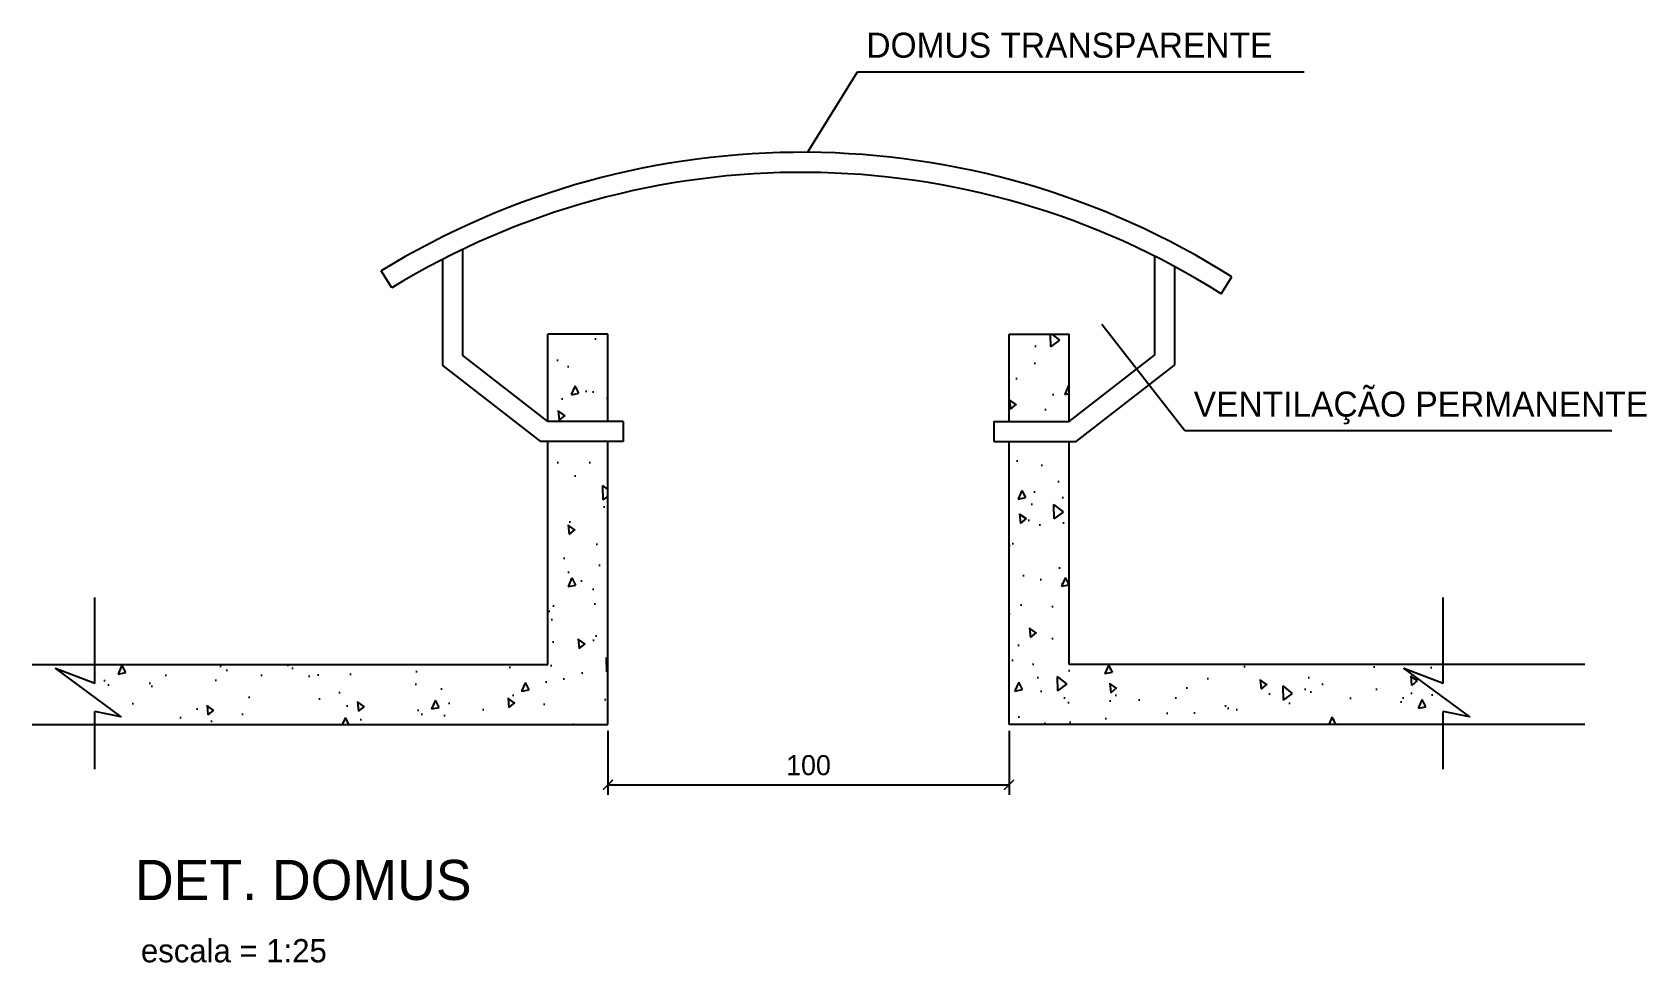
# Model space of a CAD drawing. Header units: millimetres. Extents: x -66.1 to -49.9, y 233.5 to 242.7.
import ezdxf

# ---------------------------------------------------------------- set-up
doc = ezdxf.new("R2010")
doc.units = ezdxf.units.MM
doc.header["$LTSCALE"] = 0.1
for name, color, linetype in [('ALVENARIA', 5, 'Continuous'), ('alvenaria fina', 1, 'Continuous'), ('texto', 7, 'Continuous')]:
    doc.layers.add(name, color=color, linetype=linetype)
doc.styles.add('ROMANS', font='stylu.ttf')
doc.styles.get("Standard").update_dxf_attribs({"font": 'stylu.ttf'})
doc.dimstyles.new('1 100', dxfattribs={"dimtxt": 0.2, "dimasz": 0.1, "dimexe": 0.1, "dimexo": 0.0625, "dimgap": 0.09, "dimtad": 1, "dimzin": 0, "dimdsep": 46, "dimtxsty": 'ROMANS', "dimblk": 'ARCHTICK', "dimcen": 0.09, "dimclrd": 256, "dimclre": 256, "dimclrt": 256, "dimadec": 0, "dimazin": 0, "dimtfac": 1, "dimtmove": 0, "dimatfit": 3, "dimldrblk": 'ARCHTICK', "dimfxl": 0, "dimtolj": 2, "dimtzin": 0, "dimlwd": -1, "dimlwe": -1, "dimarcsym": 0})

# ---------------------------------------------------------------- blocks, each defined once
blk = doc.blocks.new('_ARCHTICK')
at = {"color": 0, "linetype": 'ByBlock', "const_width": 0.15}
blk.add_lwpolyline([(-0.5, -0.5), (0.5, 0.5)], dxfattribs=at)
blk = doc.blocks.new('*D1')
for p, q in [((-60.309, 235.771), (-60.309, 235.133)), ((-56.309, 235.771), (-56.309, 235.133)), ((-60.309, 235.233), (-56.309, 235.233))]:
    blk.add_line(p, q)
at = {"layer": 'DEFPOINTS', "color": 0}
for p in [(-60.309, 235.833), (-56.309, 235.833), (-56.309, 235.233)]:
    blk.add_point(p, dxfattribs=at)
at = {"xscale": 0.1, "yscale": 0.1, "zscale": 0.1, "rotation": 180}
blk.add_blockref('_ARCHTICK', (-60.309, 235.233), dxfattribs=at)
at = {"xscale": 0.1, "yscale": 0.1, "zscale": 0.1}
blk.add_blockref('_ARCHTICK', (-56.309, 235.233), dxfattribs=at)
at = {"insert": (-58.309, 235.427), "char_height": 0.2, "attachment_point": 5, "style": 'ROMANS'}
blk.add_mtext('\\A2;100', dxfattribs=at)

msp = doc.modelspace()

# ---------------------------------------------------------------- hatches: boundary and pattern name
at = {"layer": 'alvenaria fina'}
h = msp.add_hatch(dxfattribs=at)
h.set_pattern_fill('AR-CONC', color=256, scale=0.005, angle=45, style=0)
h.set_pattern_definition([(95, (-701.791, 71.3469), (0.70047325, 0.5877669), [0.09525, -1.04775]), (40, (-701.791, 71.3469), (-0.8000894, 0.550885), [0.0762, -0.8382]), (145.451, (-701.73265, 71.3959), (-0.0996108, 1.1386512), [0.08095, -0.89045]), (91.1842, (-701.9706, 71.5265), (1.1070512, 0.809767), [0.142875, -1.571625]), (141.6356, (-701.8784, 71.594), (-0.0354307, 1.7141322), [0.121425, -1.335675]), (36.184, (-701.9706, 71.5265), (-0.035428, 1.714132), [0.1143, -1.2573]), (66, (-701.8359, 71.5714), (0.89760276, 0.1744763), [0.09525, -1.04775]), (11, (-701.8359, 71.5714), (-0.4326996, 0.869706), [0.0762, -0.8382]), (116.4514, (-701.7611, 71.586), (0.4649002, 1.0441823), [0.08095, -0.89045]), (82.5, (-701.79102, 71.34692), (-0.28802735, 0.30986707), [0, -0.82804, 0, -0.8509, 0, -0.841375]), (52.5, (-701.791, 71.3469), (-0.11794864, 0.590435), [0, -0.48514, 0, -0.80899, 0, -0.320675]), (12.5, (-701.99128, 71.14666), (0.49963932, 0.45913098), [0, -0.3175, 0, -0.9906, 0, -1.31445]), (2.5, (-702.0811, 71.05686), (0.4338195, 0.61361196), [0, -0.41275, 0, -0.65786, 0, -0.93345])])
h.paths.add_polyline_path([(-60.309, 239.728), (-60.909, 239.728), (-60.909, 238.857), (-60.309, 238.857)])
h.paths.add_polyline_path([(-60.309, 238.657), (-60.909, 238.657), (-60.909, 236.433), (-65.426, 236.433), (-65.426, 236.243), (-65.819, 236.394), (-65.166, 235.912), (-65.426, 235.963), (-65.426, 235.833), (-60.309, 235.833)])
h.paths.add_polyline_path([(-55.709, 238.657), (-56.309, 238.657), (-56.309, 235.833), (-51.978, 235.833), (-51.978, 235.963), (-51.718, 235.912), (-52.371, 236.394), (-51.978, 236.243), (-51.978, 236.433), (-55.709, 236.433)])
h.paths.add_polyline_path([(-55.709, 239.728), (-56.309, 239.728), (-56.309, 238.857), (-55.709, 238.857)])

# ---------------------------------------------------------------- linework, layer by layer
for p, q in [((-58.319, 241.539), (-57.819, 242.344)), ((-57.819, 242.344), (-53.364, 242.344)), ((-55.384, 239.827), (-54.555, 238.765)), ((-54.555, 238.765), (-50.297, 238.765))]:
    msp.add_line(p, q)
at = {"layer": 'ALVENARIA'}
for p, q in [((-60.309, 239.728), (-60.909, 239.728)), ((-60.309, 239.728), (-60.909, 239.728)), ((-60.909, 238.857), (-60.909, 239.728)), ((-60.909, 238.857), (-60.909, 239.728)), ((-60.309, 238.857), (-60.309, 239.728)), ((-60.309, 238.857), (-60.309, 239.728)), ((-60.309, 238.857), (-60.309, 239.728)), ((-56.309, 239.728), (-55.709, 239.728)), ((-56.309, 238.857), (-56.309, 239.728)), ((-56.309, 238.857), (-56.309, 239.728)), ((-55.709, 238.857), (-55.709, 239.728)), ((-60.909, 236.433), (-60.909, 238.657)), ((-60.309, 235.833), (-60.309, 238.657)), ((-56.309, 235.833), (-56.309, 238.657)), ((-56.309, 235.833), (-56.309, 238.657)), ((-55.709, 236.433), (-55.709, 238.657)), ((-66.051, 236.433), (-60.909, 236.433)), ((-50.567, 236.433), (-55.709, 236.433)), ((-66.051, 235.833), (-60.309, 235.833)), ((-50.567, 235.833), (-56.309, 235.833))]:
    msp.add_line(p, q, dxfattribs=at)
at = {"layer": 'alvenaria fina'}
for p, q in [((-61.76, 240.57), (-61.76, 239.516)), ((-61.96, 240.471), (-61.96, 239.418)), ((-54.858, 240.504), (-54.858, 239.516)), ((-54.658, 240.4), (-54.658, 239.418)), ((-62.463, 240.188), (-62.57, 240.357)), ((-54.193, 240.128), (-54.086, 240.297)), ((-60.909, 238.857), (-61.76, 239.516)), ((-55.709, 238.857), (-54.858, 239.516)), ((-60.977, 238.657), (-61.96, 239.418)), ((-55.641, 238.657), (-54.658, 239.418)), ((-60.156, 238.857), (-60.909, 238.857)), ((-60.156, 238.857), (-60.156, 238.657)), ((-56.462, 238.857), (-55.709, 238.857)), ((-56.462, 238.857), (-56.462, 238.657)), ((-60.156, 238.657), (-60.977, 238.657)), ((-56.462, 238.657), (-55.641, 238.657)), ((-65.426, 236.243), (-65.426, 237.099)), ((-51.978, 236.243), (-51.978, 237.099)), ((-65.426, 235.387), (-65.426, 235.963)), ((-51.978, 235.387), (-51.978, 235.963))]:
    msp.add_line(p, q, dxfattribs=at)
for points in [[(-65.426, 236.243), (-65.819, 236.394), (-65.166, 235.912), (-65.426, 235.963)], [(-51.978, 236.243), (-52.371, 236.394), (-51.718, 235.912), (-51.978, 235.963)]]:
    msp.add_lwpolyline(points, dxfattribs=at)
for radius, end in [(8.029, 121.4905), (7.829, 121.4697)]:
    msp.add_arc((-58.376, 233.511), radius, 57.6968, end, dxfattribs=at)

# ---------------------------------------------------------------- texts
for s, p in [('DOMUS TRANSPARENTE', (-57.732, 242.483)), ('VENTILAÇÃO PERMANENTE', (-54.467, 238.904))]:
    msp.add_text(s, height=0.25).set_placement(p)
at = {"layer": 'texto'}
for s, height, p in [('DET. DOMUS', 0.4, (-65.027, 234.084)), ('escala = 1:25', 0.23198, (-64.967, 233.462))]:
    msp.add_text(s, height=height, dxfattribs=at).set_placement(p)

# ---------------------------------------------------------------- dimensions: what is measured, and where the dimension line sits
dim = msp.add_linear_dim(base=(-56.309, 235.233), p1=(-60.309, 235.833), p2=(-56.309, 235.833), text='100', dimstyle='1 100')
dim.commit()
dim.dimension.update_dxf_attribs({"geometry": '*D1', "text_midpoint": (-58.309, 235.427)})

doc.saveas('drawing.dxf')
